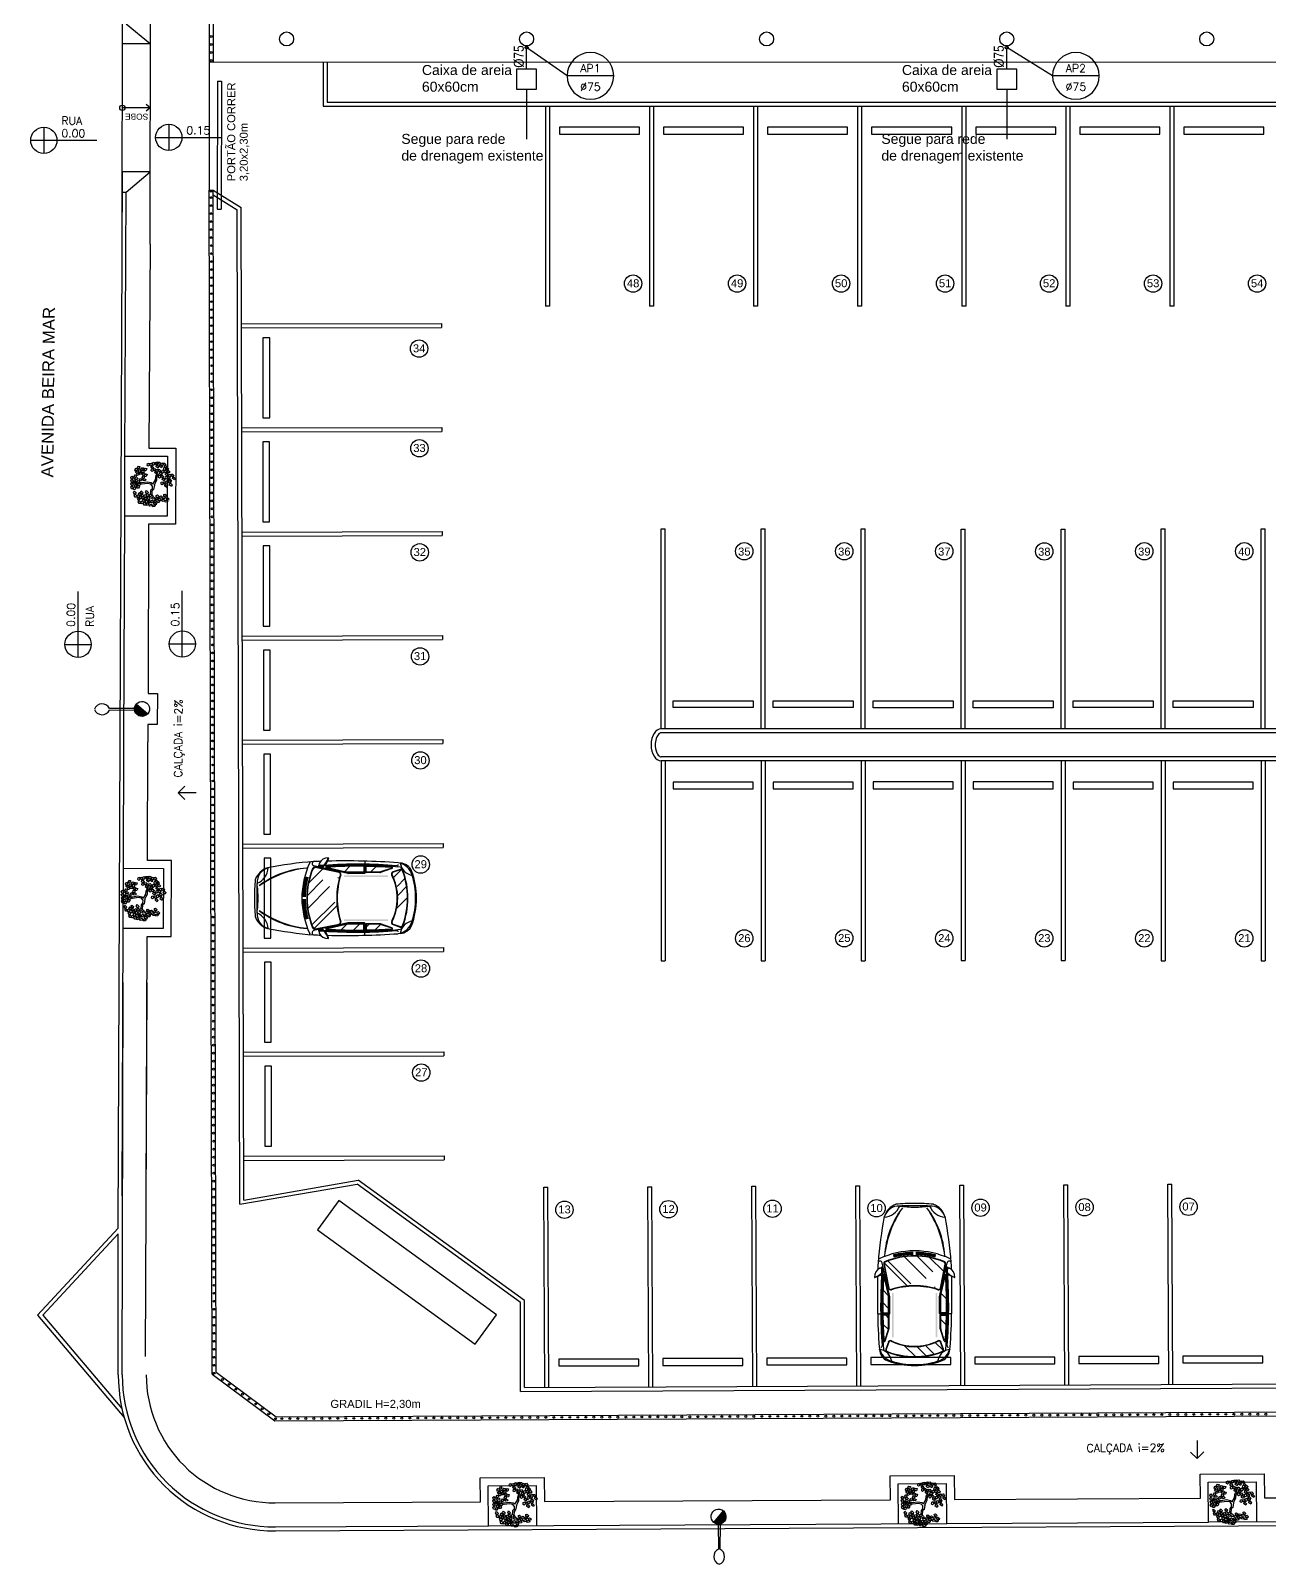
# Model space of a CAD drawing. Header units: millimetres. Extents: x -8 to 5830, y -596 to 3598.
# Drawn here: x 1520.88 to 1551.84, y 2337.78 to 2376.13 of the extents above; entities that cross this region are included whole.
import ezdxf
from ezdxf.enums import TextEntityAlignment as Align

# ---------------------------------------------------------------- set-up
doc = ezdxf.new("R2010")
doc.units = ezdxf.units.MM
doc.linetypes.add('CONTINU', pattern=[0])
doc.linetypes.add('HIDDEN', pattern=[9.525, 6.35, -3.175])
doc.layers.get('0').update_dxf_attribs({"color": 9})
doc.layers.add('INDICAÇÕES', color=8, linetype='Continuous')
doc.layers.add('INSTALAÇÕES', color=7, linetype='Continuous')
doc.styles.add('80X50', font='romans.shx')
doc.styles.add('ROBERTO', font='swissek.ttf')
doc.styles.add('ROMANS', font='romans')
doc.styles.get("Standard").update_dxf_attribs({"font": 'arial.ttf'})

# ---------------------------------------------------------------- blocks, each defined once
blk = doc.blocks.new('A$Cf2040840')
for p, q in [((0, 0), (0, 5)), ((0, 5), (0.1, 5)), ((0.1, 0), (0.1, 5))]:
    blk.add_line(p, q)
blk = doc.blocks.new('A$C9e256378')
for p, q in [((2.451, 3.458), (2.451, 3.181)), ((2.257, 3.317), (2.123, 3.05)), ((2.268, 3.312), (2.134, 3.045)), ((2.424, 3.443), (2.344, 3.274)), ((2.434, 3.438), (2.354, 3.269)), ((2.675, 3.366), (2.675, 3.086)), ((2.846, 3.254), (2.846, 2.936)), ((3.052, 3.077), (3.052, 2.697)), ((1.829, 2.752), (1.522, 2.445)), ((1.837, 2.744), (1.53, 2.437)), ((1.865, 2.74), (1.576, 2.45)), ((1.655, 2.967), (1.865, 2.756)), ((1.728, 2.853), (1.829, 2.752)), ((1.736, 2.861), (1.837, 2.76)), ((1.863, 2.786), (1.763, 2.886)), ((1.871, 2.794), (1.771, 2.894)), ((2.115, 3.038), (1.871, 2.794)), ((2.123, 3.03), (1.879, 2.786)), ((1.949, 3.06), (1.949, 2.872)), ((1.574, 2.449), (0.837, 1.982)), ((1.393, 2.32), (0.887, 1.981)), ((1.399, 2.311), (0.893, 1.972)), ((0.966, 2.369), (1.024, 2.214)), ((1.514, 2.439), (1.084, 2.173)), ((1.52, 2.429), (1.09, 2.164)), ((1.482, 2.609), (1.482, 2.419)), ((3.269, 2.354), (3.438, 2.434)), ((3.274, 2.344), (3.443, 2.424)), ((1.004, 2.148), (0.927, 2.073)), ((1.01, 2.138), (0.934, 2.065)), ((1.016, 2.129), (0.94, 2.058)), ((0.998, 2.159), (0.946, 2.108)), ((1.025, 2.202), (1.004, 2.165)), ((1.052, 2.078), (1.052, 1.582)), ((1.482, 2.211), (1.482, 2.189)), ((3.03, 2.123), (2.786, 1.879)), ((3.038, 2.115), (2.794, 1.871)), ((2.846, 1.923), (2.846, 1.823)), ((3.312, 2.268), (3.045, 2.134)), ((3.317, 2.257), (3.05, 2.123)), ((3.052, 2.125), (3.052, 1.941)), ((0.951, 1.673), (0.892, 1.632)), ((0.962, 1.653), (0.904, 1.612)), ((0.971, 1.639), (0.913, 1.596)), ((0.983, 1.62), (0.925, 1.577)), ((0.996, 1.6), (0.938, 1.557)), ((1.005, 1.586), (0.948, 1.542)), ((1.018, 1.567), (0.96, 1.523)), ((1.031, 1.548), (0.973, 1.504)), ((1.04, 1.535), (0.984, 1.489)), ((1.249, 1.893), (1.249, 1.334)), ((1.482, 1.893), (1.482, 1.123)), ((1.85, 1.713), (1.85, 0.903)), ((1.949, 1.69), (1.949, 0.875)), ((2.449, 1.574), (1.982, 0.837)), ((2.744, 1.837), (2.437, 1.53)), ((2.752, 1.829), (2.445, 1.522)), ((2.74, 1.865), (2.45, 1.576)), ((2.675, 1.752), (2.675, 1.548)), ((2.853, 1.728), (2.752, 1.829)), ((2.967, 1.655), (2.756, 1.865)), ((2.861, 1.736), (2.76, 1.837)), ((2.786, 1.863), (2.886, 1.763)), ((2.794, 1.871), (2.894, 1.771)), ((2.846, 1.735), (2.846, 1.721)), ((1.054, 1.516), (0.998, 1.471)), ((1.067, 1.497), (1.013, 1.453)), ((1.077, 1.484), (1.024, 1.438)), ((1.092, 1.466), (1.036, 1.418)), ((1.104, 1.449), (1.051, 1.398)), ((1.119, 1.431), (1.065, 1.38)), ((1.133, 1.413), (1.08, 1.362)), ((1.144, 1.4), (1.092, 1.348)), ((1.159, 1.383), (1.106, 1.33)), ((1.174, 1.365), (1.122, 1.313)), ((1.189, 1.348), (1.137, 1.295)), ((1.205, 1.331), (1.152, 1.278)), ((1.22, 1.314), (1.168, 1.261)), ((1.236, 1.297), (1.184, 1.245)), ((1.297, 1.236), (1.245, 1.184)), ((1.314, 1.22), (1.261, 1.168)), ((1.331, 1.205), (1.278, 1.152)), ((1.348, 1.189), (1.295, 1.137)), ((1.365, 1.174), (1.313, 1.122)), ((1.383, 1.159), (1.33, 1.106)), ((1.972, 0.893), (2.311, 1.399)), ((1.981, 0.887), (2.32, 1.393)), ((2.429, 1.52), (2.164, 1.09)), ((2.439, 1.514), (2.173, 1.084)), ((2.451, 1.528), (2.451, 1.333)), ((1.4, 1.144), (1.348, 1.092)), ((1.413, 1.133), (1.362, 1.08)), ((1.431, 1.119), (1.38, 1.065)), ((1.449, 1.104), (1.398, 1.051)), ((1.466, 1.092), (1.418, 1.036)), ((1.484, 1.077), (1.438, 1.024)), ((1.497, 1.067), (1.453, 1.013)), ((1.516, 1.054), (1.471, 0.998)), ((1.535, 1.04), (1.489, 0.984)), ((1.548, 1.031), (1.504, 0.973)), ((1.567, 1.018), (1.523, 0.96)), ((1.586, 1.005), (1.542, 0.948)), ((1.6, 0.996), (1.557, 0.938)), ((1.62, 0.983), (1.577, 0.925)), ((1.639, 0.971), (1.596, 0.913)), ((1.653, 0.962), (1.612, 0.904)), ((1.673, 0.951), (1.632, 0.892)), ((2.129, 1.016), (2.058, 0.94)), ((2.138, 1.01), (2.065, 0.934)), ((2.148, 1.004), (2.073, 0.927)), ((2.159, 0.998), (2.108, 0.946)), ((2.202, 1.025), (2.165, 1.004)), ((2.369, 0.966), (2.214, 1.024))]:
    blk.add_line(p, q)
for centre, radius, start, end in [((14.705, -10.758), 18.937, 131.0241, 136.3983), ((9.774, -5.454), 11.597, 129.5667, 139.0603), ((2.529, 3.164), 0.444, 61.3752, 124.8498), ((2.281, 3.473), 0.0345, 309.4181, 45), ((2.531, 3.828), 0.345, 230.2872, 309.7416), ((2.537, 3.298), 0.345, 70.559, 129.4181), ((2.424, 3.441), 0.0575, 67.2021, 129.5667), ((2.476, 3.419), 0.0575, 65.4941, 154.6538), ((2.476, 3.419), 0.046, 65.4941, 154.6538), ((1.685, 1.685), 1.951, 45, 65.4941), ((1.685, 1.685), 1.962, 45, 65.4941), ((1.838, 1.838), 1.962, 45, 65.4941), ((1.838, 1.838), 1.939, 45, 62.7609), ((9.833, -5.466), 11.669, 130.1849, 139.1615), ((73.189, -73.257), 104.413, 132.81136, 133.16299), ((73.189, -73.257), 104.401, 132.81142, 133.16291), ((2.247, 3.322), 0.023, 333.3475, 131.9262), ((2.247, 3.322), 0.0115, 333.3475, 131.5595), ((2.395, 3.25), 0.0575, 154.6538, 251.8643), ((2.395, 3.25), 0.046, 154.6538, 251.8643), ((1.979, 1.979), 1.279, 45, 71.8643), ((1.979, 1.979), 1.291, 45, 71.8643), ((1.685, 1.685), 1.962, 24.5059, 45), ((1.838, 1.838), 1.939, 27.2391, 45), ((1.838, 1.838), 1.962, 24.5059, 45), ((8.406, -4.123), 9.669, 133.7495, 139.3071), ((8.406, -4.123), 9.657, 133.7499, 139.3057), ((1.728, 2.853), 0.0115, 45, 133.4165), ((1.771, 2.894), 0.0115, 133.8934, 225), ((1.829, 2.752), 0.0115, 315, 45), ((1.871, 2.794), 0.0115, 225, 315), ((1.857, 2.748), 0.0115, 315, 45), ((2.082, 3.071), 0.046, 315, 333.3475), ((2.082, 3.071), 0.0575, 315, 333.3475), ((1.979, 1.979), 1.279, 18.1357, 45), ((1.979, 1.979), 1.291, 18.1357, 45), ((1.685, 1.685), 1.951, 24.5059, 45), ((3.828, 2.531), 0.345, 140.2584, 219.7128), ((3.164, 2.529), 0.444, 325.1502, 28.6248), ((1.111, 2.201), 0.235, 133.0651, 199.7968), ((0.956, 2.362), 0.0115, 32.7669, 121.1834), ((0.637, 2.18), 0.368, 357.6073, 31.5294), ((1.423, 2.271), 0.0575, 27.1816, 121.6983), ((1.423, 2.271), 0.046, 27.1816, 121.4457), ((1.489, 2.478), 0.046, 301.6983, 315), ((1.489, 2.478), 0.0575, 301.6983, 315), ((1.568, 2.459), 0.0115, 301.6983, 315), ((-5.454, 9.774), 11.597, 310.9397, 320.4333), ((-5.466, 9.833), 11.669, 310.8385, 319.8151), ((3.25, 2.395), 0.0575, 198.1357, 295.3462), ((3.25, 2.395), 0.046, 198.1357, 295.3462), ((3.419, 2.476), 0.046, 295.3462, 24.5059), ((3.419, 2.476), 0.0575, 295.3462, 24.5059), ((3.473, 2.281), 0.0345, 45, 140.5819), ((3.441, 2.424), 0.0575, 320.4333, 22.7979), ((3.298, 2.537), 0.345, 320.5819, 19.441), ((9.082, -5.015), 10.92, 139.6567, 145.7919), ((0.699, 1.963), 0.0115, 19.9219, 140.2273), ((2.695, 2.687), 2.112, 199.9219, 225), ((0.805, 2.025), 0.0535, 131.4815, 306.2509), ((14.705, -10.758), 18.937, 136.9028, 137.3795), ((0.917, 1.932), 0.0575, 121.6983, 203.0464), ((0.918, 1.932), 0.0461, 121.5287, 203.1294), ((0.922, 2.133), 0.0345, 199.7968, 314.111), ((0.911, 2.091), 0.0115, 216.9324, 314.111), ((0.919, 2.081), 0.0115, 219.7766, 314.111), ((0.926, 2.073), 0.0115, 222.6101, 314.111), ((0.932, 2.066), 0.0115, 224.8157, 312.9969), ((0.99, 2.167), 0.0115, 314.111, 27.0596), ((0.996, 2.157), 0.0115, 314.111, 29.735), ((1.002, 2.146), 0.0115, 314.111, 32.3788), ((1.008, 2.137), 0.0115, 312.9969, 34.8804), ((1.015, 2.208), 0.0115, 331.4299, 32.7669), ((1.084, 2.173), 0.0115, 140.4547, 301.6983), ((3.167, 3.167), 1.914, 207.1816, 225), ((3.167, 3.167), 1.903, 207.1816, 225), ((-10.758, 14.705), 18.937, 313.6017, 318.9759), ((-73.257, 73.189), 104.401, 316.83709, 317.18858), ((-73.257, 73.189), 104.413, 316.83701, 317.18864), ((3.071, 2.082), 0.0575, 116.6525, 135), ((3.071, 2.082), 0.046, 116.6525, 135), ((3.322, 2.247), 0.023, 318.0738, 116.6525), ((3.322, 2.247), 0.0115, 318.4405, 116.6525), ((2.74, 0.209), 2.556, 141.0395, 169.9071), ((2.372, 0.377), 2.167, 138.3763, 172.5703), ((0.761, 1.809), 0.0115, 24.4031, 142.2742), ((2.642, 2.642), 1.922, 202.3768, 224.9935), ((2.642, 2.642), 1.911, 202.3768, 224.9935), ((3.167, 3.167), 1.914, 225, 242.8184), ((3.167, 3.167), 1.903, 225, 242.8184), ((-4.123, 8.406), 9.657, 310.6943, 316.2501), ((-4.123, 8.406), 9.669, 310.6929, 316.2505), ((2.459, 1.568), 0.0115, 135, 148.3017), ((2.748, 1.857), 0.0115, 45, 135), ((2.752, 1.829), 0.0115, 45, 135), ((2.794, 1.871), 0.0115, 135, 225), ((2.853, 1.728), 0.0115, 316.5835, 45), ((2.894, 1.771), 0.0115, 225, 316.1066), ((2.687, 2.695), 2.112, 225, 250.0781), ((2.642, 2.642), 1.922, 225.0065, 247.6232), ((2.642, 2.642), 1.911, 225.0085, 247.6252), ((2.271, 1.423), 0.046, 328.5543, 62.8184), ((2.271, 1.423), 0.0575, 328.3017, 62.8184), ((2.478, 1.489), 0.0575, 135, 148.3017), ((2.478, 1.489), 0.046, 135, 148.3017), ((0.488, 0.905), 0.488, 153.3456, 203.221), ((0.395, 0.952), 0.379, 150.5042, 228.4375), ((-0.284, 0.839), 0.46, 338.281, 40.6607), ((1.809, 0.761), 0.0115, 307.7258, 65.5969), ((1.932, 0.917), 0.0575, 246.9536, 328.3017), ((1.932, 0.917), 0.046, 246.9536, 328.5543), ((2.025, 0.805), 0.0535, 143.7491, 318.5185), ((2.066, 0.932), 0.0115, 137.0031, 225.1843), ((2.073, 0.926), 0.0115, 135.889, 227.3899), ((-10.758, 14.705), 18.937, 312.6205, 313.0972), ((2.081, 0.919), 0.0115, 135.889, 230.2234), ((2.091, 0.911), 0.0115, 135.889, 233.0676), ((2.133, 0.922), 0.0345, 135.889, 250.2032), ((2.201, 1.111), 0.235, 250.2032, 316.9349), ((2.137, 1.008), 0.0115, 55.1196, 137.0031), ((2.146, 1.002), 0.0115, 57.6212, 135.889), ((2.157, 0.996), 0.0115, 60.265, 135.889), ((2.167, 0.99), 0.0115, 62.9404, 135.889), ((2.173, 1.084), 0.0115, 148.3017, 309.5453), ((2.18, 0.637), 0.368, 58.4706, 92.3927), ((2.362, 0.956), 0.0115, 328.8166, 57.2331), ((0.071, 0.726), 0.0345, 203.221, 217.326), ((2.955, 3.081), 3.758, 219.2274, 226.3649), ((-2.227, -2.391), 3.87, 46.7149, 52.2305), ((3.039, 3.202), 3.848, 221.1865, 226.718), ((3.202, 3.039), 3.848, 223.282, 228.8135), ((-2.391, -2.227), 3.87, 37.7695, 43.2851), ((0.377, 2.372), 2.167, 277.4297, 311.6237), ((0.209, 2.74), 2.556, 280.0929, 308.9605), ((-5.015, 9.082), 10.92, 304.2081, 310.3433), ((1.963, 0.699), 0.0115, 309.7727, 70.0781), ((3.081, 2.955), 3.758, 223.6351, 230.7726), ((0.839, -0.284), 0.46, 49.3393, 111.719), ((0.952, 0.395), 0.379, 221.5625, 299.4958), ((0.726, 0.071), 0.0345, 232.674, 246.779), ((0.905, 0.488), 0.488, 246.779, 296.6544)]:
    blk.add_arc(centre, radius, start, end)
for points in [[(2.32, 3.126), (2.35, 3.096), (1.536, 2.343), (1.567, 2.312)], [(3.126, 2.32), (3.096, 2.35), (2.343, 1.536), (2.312, 1.567)]]:
    blk.add_solid(points)
blk = doc.blocks.new('poste concreto')
h = blk.add_hatch(color=256)
h.dxf.hatch_style = 1
h.paths.add_polyline_path([(364866.842, 7758015.357), (364866.767, 7758015.418), (364866.676, 7758015.455), (364866.578, 7758015.47), (364866.48, 7758015.455), (364866.39, 7758015.418), (364866.314, 7758015.357), (364866.254, 7758015.282), (364866.216, 7758015.191), (364866.201, 7758015.093), (364866.956, 7758015.093), (364866.94, 7758015.191), (364866.903, 7758015.282)])
for p, q in [((364866.39, 7758015.418), (364866.48, 7758015.455)), ((364866.48, 7758015.455), (364866.578, 7758015.47)), ((364866.578, 7758015.47), (364866.676, 7758015.455)), ((364866.676, 7758015.455), (364866.767, 7758015.418)), ((364866.815, 7758015.406), (364867.773, 7758016.191)), ((364866.886, 7758015.322), (364867.818, 7758016.138)), ((364866.201, 7758015.093), (364866.216, 7758015.191)), ((364866.216, 7758014.995), (364866.201, 7758015.093)), ((364866.956, 7758015.093), (364866.201, 7758015.093)), ((364866.216, 7758015.191), (364866.254, 7758015.282)), ((364866.254, 7758014.904), (364866.216, 7758014.995)), ((364866.254, 7758015.282), (364866.314, 7758015.357)), ((364866.314, 7758014.829), (364866.254, 7758014.904)), ((364866.314, 7758015.357), (364866.39, 7758015.418)), ((364866.39, 7758014.768), (364866.314, 7758014.829)), ((364866.48, 7758014.731), (364866.39, 7758014.768)), ((364866.578, 7758014.716), (364866.48, 7758014.731)), ((364866.676, 7758014.731), (364866.578, 7758014.716)), ((364866.767, 7758014.768), (364866.676, 7758014.731)), ((364866.767, 7758015.418), (364866.842, 7758015.357)), ((364866.842, 7758014.829), (364866.767, 7758014.768)), ((364866.842, 7758015.357), (364866.903, 7758015.282)), ((364866.903, 7758014.904), (364866.842, 7758014.829)), ((364866.903, 7758015.282), (364866.94, 7758015.191)), ((364866.94, 7758014.995), (364866.903, 7758014.904)), ((364866.94, 7758015.191), (364866.956, 7758015.093)), ((364866.956, 7758015.093), (364866.94, 7758014.995))]:
    blk.add_line(p, q)
for centre, start, end in [((364868.17, 7758016.298), 60.73513, 195.09868), ((364867.989, 7758016.511), 245.39714, 19.76069)]:
    blk.add_arc(centre, 0.411, start, end)
blk = doc.blocks.new('L', base_point=(1.368, 0.591))
at = {"color": 8, "lineweight": -2}
for p, q in [((1.275, 0.567), (1.306, 0.592)), ((1.288, 0.517), (1.275, 0.567)), ((1.281, 0.65), (1.312, 0.675)), ((1.294, 0.6), (1.281, 0.65)), ((1.317, 0.508), (1.288, 0.517)), ((1.322, 0.591), (1.294, 0.6)), ((1.306, 0.592), (1.336, 0.538)), ((1.312, 0.675), (1.342, 0.621)), ((1.336, 0.538), (1.317, 0.508)), ((1.342, 0.621), (1.322, 0.591)), ((1.337, 0.489), (1.356, 0.548)), ((1.376, 0.484), (1.337, 0.489)), ((1.356, 0.548), (1.391, 0.554)), ((1.404, 0.527), (1.376, 0.484)), ((1.391, 0.554), (1.404, 0.527))]:
    blk.add_line(p, q, dxfattribs=at)
blk = doc.blocks.new('Árvore-13')
at = {"color": 8}
for p, q in [((-0.8, 0.3), (-0.96, 0.41)), ((-0.8, 0.41), (-0.95, 0.5)), ((-0.36, 0.35), (-0.8, 0.41)), ((-0.37, 0.23), (-0.8, 0.3)), ((-0.13, 0.11), (-0.37, 0.23)), ((-0.07, 0.19), (-0.36, 0.35)), ((-0.07, -0.04), (-0.13, 0.11)), ((0.03, 0.07), (-0.07, 0.19)), ((0.03, 0.07), (0.32, 0.33)), ((0.12, -0.05), (0.28, 0.13)), ((0.28, 0.13), (0.42, 0.28)), ((0.32, 0.33), (0.41, 0.54)), ((0.41, 0.54), (0.48, 0.66)), ((0.42, 0.28), (0.5, 0.51)), ((0.48, 0.66), (0.57, 0.72)), ((0.5, 0.51), (0.63, 0.67)), ((0.57, 0.72), (0.61, 0.82)), ((0.63, 0.67), (0.78, 0.72)), ((-0.3, -0.39), (-0.42, -0.69)), ((-0.2, -0.45), (-0.31, -0.74)), ((-0.31, -0.74), (-0.24, -0.89)), ((-0.15, -0.3), (-0.3, -0.39)), ((-0.05, -0.38), (-0.2, -0.45)), ((-0.07, -0.04), (-0.15, -0.3)), ((0.12, -0.05), (-0.05, -0.38))]:
    blk.add_line(p, q, dxfattribs=at)
at = {"color": 8, "xscale": 3.048, "yscale": 3.048, "zscale": 3.048}
for p, rotation in [((-0.93, 0.96), 295.0165150851705), ((-0.72, 1.45), 295.0165150851705), ((-0.49, 1.26), 295.0165150851705), ((-0.25, 1.14), 295.0165150851705), ((0.17, 1.45), 190.1248425347958), ((0.35, 0.95), 190.1248425347958), ((0.58, 1.4), 190.1248425347958), ((0.85, 1.34), 190.1248425347958), ((1.21, 1.15), 190.1248425347958), ((-1.44, 0.37), 347.8021081598379), ((-1.3, 0.88), 347.8021081598379), ((-1.13, 0.41), 347.8021081598379), ((-0.85, 0.46), 295.0165150851705), ((-0.35, 0.69), 295.0165150851705), ((0.68, 0.78), 190.1248425347958), ((0.76, 0.27), 190.1248425347958), ((0.8, -0.3), 190.1248425347958), ((1.12, 0.57), 190.1248425347958), ((1.2, -0.32), 190.1248425347958), ((1.25, 0.04), 190.1248425347958), ((1.32, 0.75), 190.1248425347958), ((1.58, 0.11), 190.1248425347958), ((-0.45, -1.4), 66.16076666471405), ((-0.1, -0.9), 66.16076666471405), ((-0.02, -1.19), 66.16076666471405), ((0.5, -1), 66.16076666471405), ((0.62, -1.32), 66.16076666471405)]:
    blk.add_blockref('L', p, dxfattribs=dict(at, rotation=rotation))
for p in [(-1.39, -0.31), (-1.23, -0.88), (-1.05, -0.53), (-0.87, -1.13), (-0.85, -0.45), (-0.67, -1.02), (-0.45, -1.04), (-0.44, -0.54)]:
    blk.add_blockref('L', p, dxfattribs=at)
blk = doc.blocks.new('PRUMADA1')
at = {"layer": 'INDICAÇÕES', "color": 8}
blk.add_line((-29.2, 0), (29.2, 0), dxfattribs=at)
blk.add_circle((0, 0), 29.2, dxfattribs=at)
at = {"layer": 'INDICAÇÕES', "color": 4}
for p in [(0, 4.6), (0, -18.5)]:
    blk.add_attdef('XXX', text='', height=10, dxfattribs=at).set_placement(p, align=Align.CENTER)

msp = doc.modelspace()

# ---------------------------------------------------------------- linework, layer by layer
for p, q in [((1525.339, 2378.31), (1525.338, 2375.348)), ((1525.439, 2378.31), (1525.438, 2375.347)), ((1525.338, 2375.348), (1525.438, 2375.347)), ((1525.438, 2375.347), (1580.7, 2375.348)), ((1528.189, 2375.347), (1528.189, 2374.247)), ((1528.289, 2375.347), (1528.289, 2374.347)), ((1525.543, 2374.871), (1525.542, 2371.671)), ((1525.543, 2374.871), (1525.643, 2374.871)), ((1525.643, 2374.871), (1525.642, 2371.671)), ((1528.189, 2374.247), (1575.6, 2374.247)), ((1528.289, 2374.347), (1575.5, 2374.347)), ((1525.337, 2372.148), (1525.437, 2372.148)), ((1525.415, 2342.556), (1525.338, 2372.148)), ((1525.514, 2342.608), (1525.437, 2372.148)), ((1525.437, 2372.148), (1526.141, 2371.708)), ((1525.438, 2372.029), (1526.039, 2371.654)), ((1526.201, 2346.908), (1526.138, 2371.708)), ((1525.542, 2371.671), (1525.642, 2371.671)), ((1526.102, 2346.808), (1526.039, 2371.654)), ((1569.237, 2358.685), (1536.636, 2358.685)), ((1569.229, 2358.585), (1536.629, 2358.585)), ((1569.237, 2357.985), (1536.636, 2357.985)), ((1569.237, 2357.885), (1536.636, 2357.885)), ((1526.101, 2346.808), (1529.035, 2347.308)), ((1526.201, 2346.908), (1529.067, 2347.408)), ((1533.119, 2344.347), (1529.035, 2347.308)), ((1533.219, 2344.398), (1529.067, 2347.408)), ((1533.119, 2342.126), (1533.119, 2344.347)), ((1533.219, 2342.226), (1533.219, 2344.398)), ((1525.415, 2342.556), (1526.979, 2341.397)), ((1525.514, 2342.608), (1527.012, 2341.497)), ((1533.119, 2342.126), (1568.073, 2342.288)), ((1533.219, 2342.226), (1568.032, 2342.387)), ((1526.979, 2341.397), (1568.388, 2341.589)), ((1527.012, 2341.497), (1568.319, 2341.689))]:
    msp.add_line(p, q)
at = {"color": 8, "linetype": 'CONTINU', "lineweight": -2}
for p, q in [((1523.859, 2370.794), (1523.876, 2378.003)), ((1523.159, 2370.798), (1523.174, 2377.607)), ((1523.265, 2376.297), (1523.869, 2375.799)), ((1523.871, 2375.799), (1523.17, 2375.802)), ((1523.867, 2374.202), (1523.167, 2374.202)), ((1523.867, 2374.202), (1523.767, 2374.286)), ((1523.867, 2374.202), (1523.767, 2374.118)), ((1521.205, 2373.718), (1521.205, 2373.061)), ((1524.329, 2373.791), (1524.329, 2373.134)), ((1520.876, 2373.39), (1522.53, 2373.39)), ((1524, 2373.463), (1525.654, 2373.463)), ((1523.062, 2346.212), (1523.168, 2372.602)), ((1523.168, 2372.602), (1523.163, 2372.602)), ((1523.268, 2372.602), (1523.168, 2372.602)), ((1523.265, 2372.096), (1523.863, 2372.599)), ((1523.863, 2372.599), (1523.268, 2372.602)), ((1523.268, 2372.602), (1523.268, 2372.602)), ((1523.162, 2372.096), (1523.265, 2372.096)), ((1523.231, 2365.5), (1523.265, 2372.096)), ((1523.207, 2358.362), (1523.226, 2364.001)), ((1522.06, 2360.466), (1522.06, 2362.12)), ((1524.667, 2360.476), (1524.667, 2362.13)), ((1521.731, 2360.795), (1522.388, 2360.795)), ((1524.338, 2360.805), (1524.996, 2360.805)), ((1523.195, 2355.2), (1523.207, 2358.362)), ((1523.165, 2347.012), (1523.19, 2353.698)), ((1523.79, 2353.695), (1523.79, 2353.696)), ((1523.165, 2342.545), (1523.185, 2352.346)), ((1523.75, 2342.998), (1523.785, 2352.344)), ((1523.062, 2346.212), (1521.047, 2344.037)), ((1523.062, 2346.065), (1521.18, 2344.034)), ((1523.065, 2342.545), (1523.062, 2346.065)), ((1521.047, 2344.037), (1523.214, 2341.477)), ((1521.18, 2344.034), (1523.158, 2341.698)), ((1551.717, 2339.468), (1558.117, 2339.5)), ((1526.989, 2339.346), (1532.118, 2339.372)), ((1532.318, 2339.373), (1532.318, 2339.373)), ((1533.718, 2339.38), (1542.367, 2339.422)), ((1542.567, 2339.423), (1542.567, 2339.423)), ((1543.967, 2339.43), (1550.117, 2339.461)), ((1550.317, 2339.462), (1550.317, 2339.462)), ((1526.992, 2338.746), (1532.321, 2338.773)), ((1526.993, 2338.646), (1567.137, 2338.852)), ((1532.321, 2338.773), (1550.32, 2338.862))]:
    msp.add_line(p, q, dxfattribs=at)
at = {"color": 4}
for p, q in [((1533.275, 2375.181), (1533.275, 2375.708)), ((1533.275, 2375.181), (1533.275, 2375.708)), ((1545.275, 2375.181), (1545.275, 2375.708)), ((1545.275, 2375.181), (1545.275, 2375.708))]:
    msp.add_line(p, q, dxfattribs=at)
at = {"linetype": 'CONTINU', "lineweight": -2}
msp.add_line((1525.338, 2375.348), (1525.337, 2372.148), dxfattribs=at)
at = {"color": 8}
for p, q in [((1524.563, 2357.085), (1524.729, 2357.252)), ((1525.014, 2357.083), (1524.563, 2357.085)), ((1524.563, 2357.085), (1524.728, 2356.916)), ((1550.037, 2340.901), (1550.04, 2340.45)), ((1550.04, 2340.45), (1550.207, 2340.616)), ((1550.04, 2340.45), (1549.871, 2340.614))]:
    msp.add_line(p, q, dxfattribs=at)
at = {"linetype": 'CONTINU'}
for points in [[(1534.1, 2373.717), (1534.1, 2373.547), (1536.1, 2373.547), (1536.1, 2373.717)], [(1536.7, 2373.717), (1536.7, 2373.547), (1538.7, 2373.547), (1538.7, 2373.717)], [(1539.3, 2373.717), (1539.3, 2373.547), (1541.3, 2373.547), (1541.3, 2373.717)], [(1541.9, 2373.717), (1541.9, 2373.547), (1543.9, 2373.547), (1543.9, 2373.717)], [(1544.5, 2373.717), (1544.5, 2373.547), (1546.5, 2373.547), (1546.5, 2373.717)], [(1547.1, 2373.717), (1547.1, 2373.547), (1549.1, 2373.547), (1549.1, 2373.717)], [(1549.7, 2373.717), (1549.7, 2373.547), (1551.7, 2373.547), (1551.7, 2373.717)], [(1526.853, 2368.454), (1526.683, 2368.454), (1526.683, 2366.454), (1526.853, 2366.454)], [(1526.85, 2365.854), (1526.68, 2365.854), (1526.68, 2363.854), (1526.85, 2363.854)], [(1526.858, 2363.254), (1526.688, 2363.254), (1526.688, 2361.254), (1526.858, 2361.254)], [(1526.866, 2360.654), (1526.696, 2360.654), (1526.696, 2358.654), (1526.866, 2358.654)], [(1536.936, 2359.215), (1536.936, 2359.385), (1538.936, 2359.385), (1538.936, 2359.215)], [(1539.436, 2359.215), (1539.436, 2359.385), (1541.436, 2359.385), (1541.436, 2359.215)], [(1541.936, 2359.211), (1541.936, 2359.381), (1543.936, 2359.381), (1543.936, 2359.211)], [(1544.437, 2359.211), (1544.437, 2359.381), (1546.437, 2359.381), (1546.437, 2359.211)], [(1546.937, 2359.215), (1546.937, 2359.385), (1548.937, 2359.385), (1548.937, 2359.215)], [(1549.437, 2359.215), (1549.437, 2359.385), (1551.437, 2359.385), (1551.437, 2359.215)], [(1526.874, 2358.054), (1526.704, 2358.054), (1526.704, 2356.054), (1526.874, 2356.054)], [(1536.936, 2357.355), (1536.936, 2357.185), (1538.936, 2357.185), (1538.936, 2357.355)], [(1539.436, 2357.355), (1539.436, 2357.185), (1541.436, 2357.185), (1541.436, 2357.355)], [(1541.936, 2357.359), (1541.936, 2357.189), (1543.936, 2357.189), (1543.936, 2357.359)], [(1544.437, 2357.359), (1544.437, 2357.189), (1546.437, 2357.189), (1546.437, 2357.359)], [(1546.937, 2357.355), (1546.937, 2357.185), (1548.937, 2357.185), (1548.937, 2357.355)], [(1549.437, 2357.355), (1549.437, 2357.185), (1551.437, 2357.185), (1551.437, 2357.355)], [(1526.881, 2355.454), (1526.711, 2355.454), (1526.711, 2353.454), (1526.881, 2353.454)], [(1526.889, 2352.854), (1526.719, 2352.854), (1526.719, 2350.854), (1526.889, 2350.854)], [(1526.897, 2350.254), (1526.727, 2350.254), (1526.727, 2348.254), (1526.897, 2348.254)], [(1534.078, 2342.938), (1534.078, 2342.768), (1536.078, 2342.768), (1536.078, 2342.938)], [(1536.678, 2342.95), (1536.678, 2342.78), (1538.678, 2342.78), (1538.678, 2342.95)], [(1539.278, 2342.962), (1539.278, 2342.792), (1541.278, 2342.792), (1541.278, 2342.962)], [(1541.878, 2342.974), (1541.878, 2342.804), (1543.878, 2342.804), (1543.878, 2342.974)], [(1544.478, 2342.986), (1544.478, 2342.816), (1546.478, 2342.816), (1546.478, 2342.986)], [(1547.078, 2342.998), (1547.078, 2342.828), (1549.078, 2342.828), (1549.078, 2342.998)], [(1549.678, 2343.01), (1549.678, 2342.84), (1551.678, 2342.84), (1551.678, 2343.01)]]:
    msp.add_lwpolyline(points, close=True, dxfattribs=at)
at = {"color": 8, "linetype": 'CONTINU', "lineweight": -2}
for points in [[(1523.859, 2370.794), (1523.832, 2365.699), (1524.501, 2365.698), (1524.495, 2363.799), (1523.825, 2363.8), (1523.811, 2359.568), (1524.045, 2359.567), (1524.042, 2358.796), (1523.808, 2358.797), (1523.807, 2358.36)], [(1524.297, 2365.498), (1524.292, 2363.999), (1523.226, 2364.001), (1523.231, 2365.5), (1524.297, 2365.498)], [(1523.765, 2347.009), (1523.789, 2353.496), (1524.389, 2353.494), (1524.396, 2355.395), (1523.796, 2355.397), (1523.807, 2358.36)], [(1524.195, 2355.195), (1524.19, 2353.693), (1523.19, 2353.698), (1523.195, 2355.2), (1524.195, 2355.195)], [(1532.118, 2339.372), (1532.115, 2339.972), (1533.715, 2339.98), (1533.718, 2339.38)], [(1542.367, 2339.422), (1542.364, 2340.022), (1543.964, 2340.03), (1543.967, 2339.43)], [(1550.117, 2339.461), (1550.114, 2340.061), (1551.714, 2340.069), (1551.717, 2339.468)], [(1550.32, 2338.862), (1550.315, 2339.862), (1551.515, 2339.868), (1551.52, 2338.867)], [(1558.32, 2338.901), (1558.315, 2339.901), (1559.515, 2339.907), (1559.52, 2338.907), (1550.32, 2338.862)], [(1532.321, 2338.773), (1532.316, 2339.773), (1533.516, 2339.779), (1533.521, 2338.779)], [(1542.57, 2338.823), (1542.565, 2339.823), (1543.765, 2339.829), (1543.77, 2338.829)]]:
    msp.add_lwpolyline(points, dxfattribs=at)
msp.add_lwpolyline([(1531.991, 2343.312), (1532.519, 2344.041), (1528.578, 2346.898), (1528.05, 2346.169)], close=True)
for centre, radius in [((1525.388, 2375.984), 0.0225), ((1527.275, 2375.923), 0.175), ((1533.275, 2375.923), 0.175), ((1539.275, 2375.923), 0.175), ((1545.275, 2375.923), 0.175), ((1550.275, 2375.923), 0.175), ((1525.388, 2375.784), 0.0225), ((1525.388, 2375.584), 0.0225), ((1525.388, 2375.384), 0.0225), ((1525.387, 2372.118), 0.0225), ((1525.389, 2371.959), 0.0225), ((1525.389, 2371.759), 0.0225), ((1525.39, 2371.559), 0.0225), ((1525.39, 2371.359), 0.0225), ((1525.391, 2371.159), 0.0225), ((1525.391, 2370.959), 0.0225), ((1525.392, 2370.759), 0.0225), ((1525.392, 2370.559), 0.0225), ((1525.393, 2370.359), 0.0225), ((1525.393, 2370.159), 0.0225), ((1525.394, 2369.959), 0.0225), ((1525.394, 2369.759), 0.0225), ((1535.936, 2369.811), 0.217), ((1538.536, 2369.811), 0.217), ((1541.136, 2369.811), 0.217), ((1543.736, 2369.811), 0.217), ((1546.336, 2369.811), 0.217), ((1548.936, 2369.811), 0.217), ((1551.536, 2369.811), 0.217), ((1525.395, 2369.559), 0.0225), ((1525.395, 2369.359), 0.0225), ((1525.396, 2369.159), 0.0225), ((1525.396, 2368.959), 0.0225), ((1525.397, 2368.759), 0.0225), ((1525.398, 2368.559), 0.0225), ((1525.398, 2368.359), 0.0225), ((1530.587, 2368.185), 0.217), ((1525.399, 2368.159), 0.0225), ((1525.399, 2367.959), 0.0225), ((1525.4, 2367.759), 0.0225), ((1525.4, 2367.559), 0.0225), ((1525.401, 2367.359), 0.0225), ((1525.401, 2367.159), 0.0225), ((1525.402, 2366.959), 0.0225), ((1525.402, 2366.759), 0.0225), ((1525.403, 2366.559), 0.0225), ((1525.403, 2366.359), 0.0225), ((1525.404, 2366.159), 0.0225), ((1525.404, 2365.959), 0.0225), ((1525.405, 2365.759), 0.0225), ((1525.405, 2365.559), 0.0225), ((1530.594, 2365.695), 0.217), ((1525.406, 2365.359), 0.0225), ((1525.406, 2365.159), 0.0225), ((1525.407, 2364.959), 0.0225), ((1525.407, 2364.782), 0.0225), ((1525.408, 2364.582), 0.0225), ((1525.408, 2364.382), 0.0225), ((1525.409, 2364.182), 0.0225), ((1525.409, 2363.982), 0.0225), ((1525.41, 2363.782), 0.0225), ((1525.41, 2363.582), 0.0225), ((1525.411, 2363.382), 0.0225), ((1530.602, 2363.095), 0.217), ((1538.715, 2363.121), 0.217), ((1541.215, 2363.121), 0.217), ((1543.715, 2363.121), 0.217), ((1546.216, 2363.117), 0.217), ((1548.716, 2363.121), 0.217), ((1551.216, 2363.121), 0.217), ((1525.411, 2363.182), 0.0225), ((1525.412, 2362.982), 0.0225), ((1525.413, 2362.782), 0.0225), ((1525.413, 2362.582), 0.0225), ((1525.414, 2362.382), 0.0225), ((1525.414, 2362.182), 0.0225), ((1525.415, 2361.982), 0.0225), ((1525.415, 2361.782), 0.0225), ((1525.416, 2361.582), 0.0225), ((1525.416, 2361.382), 0.0225), ((1525.417, 2361.182), 0.0225), ((1525.417, 2360.982), 0.0225), ((1525.418, 2360.782), 0.0225), ((1525.418, 2360.582), 0.0225), ((1530.61, 2360.495), 0.217), ((1525.419, 2360.382), 0.0225), ((1525.419, 2360.182), 0.0225), ((1525.42, 2359.982), 0.0225), ((1525.42, 2359.782), 0.0225), ((1525.421, 2359.582), 0.0225), ((1525.421, 2359.382), 0.0225), ((1525.422, 2359.182), 0.0225), ((1525.422, 2358.982), 0.0225), ((1525.423, 2358.782), 0.0225), ((1525.423, 2358.582), 0.0225), ((1525.424, 2358.382), 0.0225), ((1525.424, 2358.182), 0.0225), ((1525.425, 2357.982), 0.0225), ((1530.618, 2357.895), 0.217), ((1525.425, 2357.782), 0.0225), ((1525.426, 2357.582), 0.0225), ((1525.427, 2357.382), 0.0225), ((1525.427, 2357.182), 0.0225), ((1525.428, 2356.982), 0.0225), ((1525.428, 2356.782), 0.0225), ((1525.429, 2356.582), 0.0225), ((1525.429, 2356.382), 0.0225), ((1525.43, 2356.182), 0.0225), ((1525.43, 2355.982), 0.0225), ((1525.431, 2355.782), 0.0225), ((1525.431, 2355.582), 0.0225), ((1525.432, 2355.382), 0.0225), ((1525.432, 2355.182), 0.0225), ((1530.626, 2355.295), 0.217), ((1525.433, 2354.982), 0.0225), ((1525.433, 2354.782), 0.0225), ((1525.434, 2354.582), 0.0225), ((1525.434, 2354.382), 0.0225), ((1525.435, 2354.182), 0.0225), ((1525.435, 2353.982), 0.0225), ((1525.436, 2353.782), 0.0225), ((1538.715, 2353.449), 0.217), ((1541.215, 2353.453), 0.217), ((1543.715, 2353.449), 0.217), ((1546.216, 2353.449), 0.217), ((1548.716, 2353.449), 0.217), ((1551.216, 2353.449), 0.217), ((1525.436, 2353.582), 0.0225), ((1525.437, 2353.382), 0.0225), ((1525.437, 2353.182), 0.0225), ((1525.438, 2352.982), 0.0225), ((1530.633, 2352.695), 0.217), ((1525.438, 2352.782), 0.0225), ((1525.439, 2352.582), 0.0225), ((1525.44, 2352.382), 0.0225), ((1525.44, 2352.182), 0.0225), ((1525.441, 2351.982), 0.0225), ((1525.441, 2351.782), 0.0225), ((1525.442, 2351.582), 0.0225), ((1525.442, 2351.382), 0.0225), ((1525.443, 2351.182), 0.0225), ((1525.443, 2350.982), 0.0225), ((1525.444, 2350.782), 0.0225), ((1525.444, 2350.582), 0.0225), ((1525.445, 2350.382), 0.0225), ((1525.445, 2350.182), 0.0225), ((1530.641, 2350.095), 0.217), ((1525.446, 2349.982), 0.0225), ((1525.446, 2349.782), 0.0225), ((1525.447, 2349.582), 0.0225), ((1525.447, 2349.382), 0.0225), ((1525.448, 2349.182), 0.0225), ((1525.448, 2348.982), 0.0225), ((1525.449, 2348.782), 0.0225), ((1525.449, 2348.582), 0.0225), ((1525.45, 2348.382), 0.0225), ((1525.45, 2348.182), 0.0225), ((1525.451, 2347.982), 0.0225), ((1525.451, 2347.782), 0.0225), ((1525.452, 2347.582), 0.0225), ((1525.453, 2347.382), 0.0225), ((1525.453, 2347.182), 0.0225), ((1525.454, 2346.982), 0.0225), ((1525.454, 2346.782), 0.0225), ((1534.221, 2346.669), 0.217), ((1536.821, 2346.682), 0.217), ((1539.421, 2346.694), 0.217), ((1542.021, 2346.706), 0.217), ((1544.621, 2346.718), 0.217), ((1547.221, 2346.73), 0.217), ((1549.821, 2346.742), 0.217), ((1525.455, 2346.582), 0.0225), ((1525.455, 2346.382), 0.0225), ((1525.456, 2346.182), 0.0225), ((1525.456, 2345.982), 0.0225), ((1525.457, 2345.782), 0.0225), ((1525.457, 2345.582), 0.0225), ((1525.458, 2345.382), 0.0225), ((1525.458, 2345.182), 0.0225), ((1525.459, 2344.982), 0.0225), ((1525.459, 2344.782), 0.0225), ((1525.46, 2344.582), 0.0225), ((1525.46, 2344.382), 0.0225), ((1525.461, 2344.182), 0.0225), ((1525.461, 2343.982), 0.0225), ((1525.462, 2343.782), 0.0225), ((1525.462, 2343.582), 0.0225), ((1525.463, 2343.382), 0.0225), ((1525.463, 2343.182), 0.0225), ((1525.464, 2342.982), 0.0225), ((1525.464, 2342.782), 0.0225), ((1525.465, 2342.582), 0.0225), ((1525.673, 2342.428), 0.0225), ((1525.838, 2342.305), 0.0225), ((1526.003, 2342.183), 0.0225), ((1526.169, 2342.06), 0.0225), ((1526.334, 2341.938), 0.0225), ((1526.5, 2341.815), 0.0225), ((1526.665, 2341.693), 0.0225), ((1526.83, 2341.57), 0.0225), ((1526.996, 2341.447), 0.0225), ((1527.154, 2341.448), 0.0225), ((1527.354, 2341.449), 0.0225), ((1527.554, 2341.45), 0.0225), ((1527.754, 2341.451), 0.0225), ((1527.954, 2341.452), 0.0225), ((1528.154, 2341.453), 0.0225), ((1528.354, 2341.454), 0.0225), ((1528.554, 2341.455), 0.0225), ((1528.754, 2341.456), 0.0225), ((1528.954, 2341.456), 0.0225), ((1529.154, 2341.457), 0.0225), ((1529.354, 2341.458), 0.0225), ((1529.554, 2341.459), 0.0225), ((1529.754, 2341.46), 0.0225), ((1529.954, 2341.461), 0.0225), ((1530.154, 2341.462), 0.0225), ((1530.354, 2341.463), 0.0225), ((1530.554, 2341.464), 0.0225), ((1530.754, 2341.465), 0.0225), ((1530.954, 2341.466), 0.0225), ((1531.154, 2341.467), 0.0225), ((1531.354, 2341.468), 0.0225), ((1531.554, 2341.469), 0.0225), ((1531.754, 2341.469), 0.0225), ((1531.954, 2341.47), 0.0225), ((1532.154, 2341.471), 0.0225), ((1532.354, 2341.472), 0.0225), ((1532.554, 2341.473), 0.0225), ((1532.754, 2341.474), 0.0225), ((1532.954, 2341.475), 0.0225), ((1533.154, 2341.476), 0.0225), ((1533.354, 2341.477), 0.0225), ((1533.554, 2341.478), 0.0225), ((1533.754, 2341.479), 0.0225), ((1533.954, 2341.48), 0.0225), ((1534.154, 2341.481), 0.0225), ((1534.354, 2341.481), 0.0225), ((1534.554, 2341.482), 0.0225), ((1534.754, 2341.483), 0.0225), ((1534.954, 2341.484), 0.0225), ((1535.154, 2341.485), 0.0225), ((1535.354, 2341.486), 0.0225), ((1535.554, 2341.487), 0.0225), ((1535.754, 2341.488), 0.0225), ((1535.954, 2341.489), 0.0225), ((1536.154, 2341.49), 0.0225), ((1536.354, 2341.491), 0.0225), ((1536.554, 2341.492), 0.0225), ((1536.754, 2341.493), 0.0225), ((1536.954, 2341.494), 0.0225), ((1537.154, 2341.494), 0.0225), ((1537.354, 2341.495), 0.0225), ((1537.554, 2341.496), 0.0225), ((1537.754, 2341.497), 0.0225), ((1537.954, 2341.498), 0.0225), ((1538.154, 2341.499), 0.0225), ((1538.354, 2341.5), 0.0225), ((1538.554, 2341.501), 0.0225), ((1538.754, 2341.502), 0.0225), ((1538.954, 2341.503), 0.0225), ((1539.154, 2341.504), 0.0225), ((1539.354, 2341.505), 0.0225), ((1539.554, 2341.506), 0.0225), ((1539.754, 2341.507), 0.0225), ((1539.954, 2341.507), 0.0225), ((1540.154, 2341.508), 0.0225), ((1540.354, 2341.509), 0.0225), ((1540.554, 2341.51), 0.0225), ((1540.754, 2341.511), 0.0225), ((1540.954, 2341.512), 0.0225), ((1541.154, 2341.513), 0.0225), ((1541.354, 2341.514), 0.0225), ((1541.554, 2341.515), 0.0225), ((1541.754, 2341.516), 0.0225), ((1541.954, 2341.517), 0.0225), ((1542.154, 2341.518), 0.0225), ((1542.354, 2341.519), 0.0225), ((1542.554, 2341.519), 0.0225), ((1542.754, 2341.52), 0.0225), ((1542.954, 2341.521), 0.0225), ((1543.154, 2341.522), 0.0225), ((1543.354, 2341.523), 0.0225), ((1543.554, 2341.524), 0.0225), ((1543.754, 2341.525), 0.0225), ((1543.954, 2341.526), 0.0225), ((1544.154, 2341.527), 0.0225), ((1544.354, 2341.528), 0.0225), ((1544.554, 2341.529), 0.0225), ((1544.754, 2341.53), 0.0225), ((1544.954, 2341.531), 0.0225), ((1545.154, 2341.532), 0.0225), ((1545.354, 2341.532), 0.0225), ((1545.554, 2341.533), 0.0225), ((1545.754, 2341.534), 0.0225), ((1545.954, 2341.535), 0.0225), ((1546.154, 2341.536), 0.0225), ((1546.354, 2341.537), 0.0225), ((1546.554, 2341.538), 0.0225), ((1546.754, 2341.539), 0.0225), ((1546.954, 2341.54), 0.0225), ((1547.154, 2341.541), 0.0225), ((1547.354, 2341.542), 0.0225), ((1547.554, 2341.543), 0.0225), ((1547.754, 2341.544), 0.0225), ((1547.954, 2341.544), 0.0225), ((1548.154, 2341.545), 0.0225), ((1548.354, 2341.546), 0.0225), ((1548.554, 2341.547), 0.0225), ((1548.754, 2341.548), 0.0225), ((1548.954, 2341.549), 0.0225), ((1549.154, 2341.55), 0.0225), ((1549.354, 2341.551), 0.0225), ((1549.554, 2341.552), 0.0225), ((1549.754, 2341.553), 0.0225), ((1549.954, 2341.554), 0.0225), ((1550.154, 2341.555), 0.0225), ((1550.354, 2341.556), 0.0225), ((1550.554, 2341.557), 0.0225), ((1550.754, 2341.557), 0.0225), ((1550.954, 2341.558), 0.0225), ((1551.154, 2341.559), 0.0225), ((1551.354, 2341.56), 0.0225), ((1551.554, 2341.561), 0.0225), ((1551.754, 2341.562), 0.0225)]:
    msp.add_circle(centre, radius)
at = {"color": 4}
for centre in [(1533.275, 2375.708), (1545.275, 2375.708)]:
    msp.add_circle(centre, 0.0375, dxfattribs=at)
at = {"color": 8, "linetype": 'CONTINU', "lineweight": -2}
for centre, radius in [((1523.167, 2374.202), 0.0658), ((1521.205, 2373.39), 0.329), ((1524.329, 2373.463), 0.329), ((1522.06, 2360.795), 0.329), ((1524.667, 2360.805), 0.329)]:
    msp.add_circle(centre, radius, dxfattribs=at)
for radius, start, end in [(3.897, 179.9785, 270.4576), (3.797, 179.9555, 270.4557), (3.197, 179.945, 270.4557)]:
    msp.add_arc((1526.962, 2342.543), radius, start, end, dxfattribs=at)
msp.add_ellipse((1536.636, 2358.285), major_axis=(0, -0.4), ratio=0.623703, start_param=3.141593, end_param=6.283185)
msp.add_open_spline([(1536.629, 2358.585), (1536.619, 2358.584), (1536.609, 2358.58), (1536.574, 2358.557), (1536.547, 2358.526), (1536.506, 2358.436), (1536.492, 2358.378), (1536.483, 2358.234), (1536.499, 2358.147), (1536.551, 2358.037), (1536.581, 2358.007), (1536.616, 2357.987), (1536.626, 2357.985), (1536.636, 2357.985)], degree=3, knots=[3.218205, 3.218205, 3.218205, 3.218205, 3.535275, 3.535275, 4.074868, 4.074868, 4.61446, 4.61446, 5.364031, 5.364031, 5.951119, 5.951119, 6.283185, 6.283185, 6.283185, 6.283185])
at = {"layer": 'INSTALAÇÕES', "color": 8}
for p, q in [((1534.284, 2375), (1533.275, 2375.708)), ((1546.42, 2375), (1545.275, 2375.708))]:
    msp.add_line(p, q, dxfattribs=at)
at = {"layer": 'INSTALAÇÕES', "color": 4}
for p, q in [((1533.275, 2374.67), (1533.275, 2373.417)), ((1545.275, 2374.67), (1545.275, 2373.417))]:
    msp.add_line(p, q, dxfattribs=at)
for points in [[(1533.025, 2374.67), (1533.525, 2374.67), (1533.525, 2375.17), (1533.025, 2375.17)], [(1545.025, 2374.67), (1545.525, 2374.67), (1545.525, 2375.17), (1545.025, 2375.17)]]:
    msp.add_lwpolyline(points, close=True, dxfattribs=at)

# ---------------------------------------------------------------- block references
at = {"linetype": 'CONTINU'}
for name, p, rotation in [('A$Cf2040840', (1533.85, 2374.247), 180.0000151401943), ('A$Cf2040840', (1536.45, 2374.247), 180.0000151401943), ('A$Cf2040840', (1539.05, 2374.247), 180.0000151401943), ('A$Cf2040840', (1541.65, 2374.247), 180.0000151401943), ('A$Cf2040840', (1544.25, 2374.247), 180.0000151401943), ('A$Cf2040840', (1546.85, 2374.247), 180.0000151401943), ('A$Cf2040840', (1549.45, 2374.247), 180.0000151401943), ('A$Cf2040840', (1526.15, 2368.802), 270.1714406204997), ('A$Cf2040840', (1526.158, 2366.202), 270.1714406204997), ('A$Cf2040840', (1526.165, 2363.602), 270.1714406204997), ('A$Cf2040840', (1526.173, 2361.002), 270.1714406204997), ('A$Cf2040840', (1526.181, 2358.402), 270.1714406204997), ('A$C9e256378', (1525.962, 2354.453), 314.9999999999998), ('A$Cf2040840', (1526.189, 2355.803), 270.1714406204997), ('A$Cf2040840', (1526.197, 2353.203), 270.1714406204997), ('A$Cf2040840', (1526.204, 2350.603), 270.1714406204997), ('A$Cf2040840', (1526.212, 2348.003), 270.1714406204997), ('A$Cf2040840', (1533.729, 2342.232), 0.2653420026614918), ('A$Cf2040840', (1536.329, 2342.244), 0.2653420026614918), ('A$Cf2040840', (1538.929, 2342.256), 0.2653420026614918), ('A$C9e256378', (1542.975, 2347.335), 224.9999999999999), ('A$Cf2040840', (1541.529, 2342.268), 0.2653420026614918), ('A$Cf2040840', (1544.129, 2342.28), 0.2653420026614918), ('A$Cf2040840', (1546.729, 2342.292), 0.2653420026614918), ('A$Cf2040840', (1549.329, 2342.304), 0.2653420026614918)]:
    msp.add_blockref(name, p, dxfattribs=dict(at, rotation=rotation))
at = {"color": 8, "linetype": 'HIDDEN', "xscale": 0.3107660917594163, "yscale": 0.3107660917594163, "zscale": 0.3107660917594163}
for p, rotation in [((1523.928, 2364.779), 16.63621055087309), ((1523.693, 2354.431), 16.63621055087309), ((1532.979, 2339.284), 16.91872904479604), ((1543.19, 2339.294), 16.91872904479604), ((1550.908, 2339.347), 16.91872904479604)]:
    msp.add_blockref('Árvore-13', p, dxfattribs=dict(at, rotation=rotation))
at = {"linetype": 'CONTINU'}
for p in [(1536.636, 2358.685), (1539.136, 2358.681), (1541.636, 2358.681), (1544.137, 2358.677), (1546.637, 2358.677), (1549.137, 2358.681), (1551.637, 2358.681)]:
    msp.add_blockref('A$Cf2040840', p, dxfattribs=at)
at = {"color": 8, "xscale": 0.4999999999999998, "yscale": 0.4999999999999998, "zscale": 0.4999999999999998}
for p, rotation in [((2661775.035, 2831324.376), 139.453149216927), ((-2840510.051, 2648608.812), 229.73566771085)]:
    msp.add_blockref('poste concreto', p, dxfattribs=dict(at, rotation=rotation))
at = {"linetype": 'CONTINU', "xscale": -1, "rotation": 180}
for p in [(1536.636, 2357.885), (1539.136, 2357.889), (1541.636, 2357.889), (1544.137, 2357.893), (1546.637, 2357.893), (1549.137, 2357.889), (1551.637, 2357.889)]:
    msp.add_blockref('A$Cf2040840', p, dxfattribs=at)
at = {"layer": 'INSTALAÇÕES', "color": 7}
ref = msp.add_blockref('PRUMADA1', (1534.869, 2375), dxfattribs=dict(at, xscale=-0.02, yscale=0.02, zscale=0.02))
ref.add_attrib('XXX', 'AP1', dxfattribs={"layer": 'INDICAÇÕES', "color": 4, "height": 0.2, "style": 'ROMANS'}).set_placement((1534.869, 2375.091), align=Align.CENTER)
ref.add_attrib('XXX', 'Ø75', dxfattribs={"layer": 'INDICAÇÕES', "color": 4, "height": 0.2, "style": 'ROMANS'}).set_placement((1534.869, 2374.63), align=Align.CENTER)
ref = msp.add_blockref('PRUMADA1', (1547.005, 2375), dxfattribs=dict(at, xscale=-0.02, yscale=0.02, zscale=0.02))
ref.add_attrib('XXX', 'AP2', dxfattribs={"layer": 'INDICAÇÕES', "color": 4, "height": 0.2, "style": 'ROMANS'}).set_placement((1547.005, 2375.091), align=Align.CENTER)
ref.add_attrib('XXX', 'Ø75', dxfattribs={"layer": 'INDICAÇÕES', "color": 4, "height": 0.2, "style": 'ROMANS'}).set_placement((1547.005, 2374.629), align=Align.CENTER)

# ---------------------------------------------------------------- texts
for s, rotation, p in [('PORTÃO CORRER', 90, (1525.99, 2372.367)), ('3,20x2,30m', 90, (1526.302, 2372.367)), ('34', 0.0226, (1530.432, 2368.093)), ('33', 0.0226, (1530.44, 2365.603)), ('32', 0.0226, (1530.448, 2363.003)), ('31', 0.0226, (1530.456, 2360.403)), ('30', 0.0226, (1530.464, 2357.803)), ('29', 0.0226, (1530.471, 2355.203)), ('28', 0.0226, (1530.479, 2352.603)), ('27', 0.0226, (1530.487, 2350.003)), ('13', 360, (1534.067, 2346.577)), ('12', 360, (1536.667, 2346.589)), ('11', 360, (1539.267, 2346.601)), ('10', 360, (1541.867, 2346.613)), ('09', 360, (1544.467, 2346.625)), ('08', 360, (1547.067, 2346.637)), ('07', 360, (1549.667, 2346.649))]:
    msp.add_text(s, height=0.2, rotation=rotation).set_placement(p)
at = {"color": 8}
for s, height, rotation, style, p in [('RUA', 0.2, 359.7175, '80X50', (1521.642, 2373.782)), ('0.00', 0.2, 359.7175, '80X50', (1521.642, 2373.467)), ('0.15', 0.2, 359.7175, '80X50', (1524.766, 2373.54)), ('AVENIDA BEIRA MAR', 0.3, 89.4423, 'ROBERTO', (1521.44, 2364.965)), ('0.00', 0.2, 89.7175, '80X50', (1521.982, 2361.232)), ('RUA', 0.2, 89.7175, '80X50', (1522.454, 2361.232)), ('0.15', 0.2, 89.7175, '80X50', (1524.589, 2361.242)), ('CALÇADA i=2%%%', 0.2, 89.7067, '80X50', (1524.659, 2357.465)), ('CALÇADA i=2%%%', 0.2, 0.2825, '80X50', (1547.272, 2340.614))]:
    msp.add_text(s, height=height, rotation=rotation, dxfattribs=dict(at, style=style)).set_placement(p)
at = {"color": 8, "linetype": 'CONTINU', "lineweight": -2}
msp.add_text('SOBE', height=0.15, rotation=179.7175, dxfattribs=at).set_placement((1523.816, 2374.054))
for s, p in [('48', (1535.782, 2369.719)), ('49', (1538.382, 2369.719)), ('50', (1540.982, 2369.719)), ('51', (1543.582, 2369.719)), ('52', (1546.182, 2369.719)), ('53', (1548.782, 2369.719)), ('54', (1551.382, 2369.719)), ('35', (1538.561, 2363.014)), ('36', (1541.061, 2363.014)), ('37', (1543.561, 2363.014)), ('38', (1546.061, 2363.01)), ('39', (1548.561, 2363.014)), ('40', (1551.062, 2363.014)), ('26', (1538.561, 2353.356)), ('25', (1541.061, 2353.36)), ('24', (1543.561, 2353.356)), ('23', (1546.061, 2353.356)), ('22', (1548.561, 2353.356)), ('21', (1551.062, 2353.356)), ('GRADIL H=2,30m', (1528.369, 2341.717))]:
    msp.add_text(s, height=0.2).set_placement(p)
at = {"layer": 'INSTALAÇÕES', "color": 7, "width": 0.85}
for p in [(1533.203, 2375.203), (1545.203, 2375.203)]:
    msp.add_text('%%C75', height=0.25, rotation=90, dxfattribs=at).set_placement(p)
at = {"layer": 'INSTALAÇÕES', "color": 7, "char_height": 0.25, "attachment_point": 1}
for s, insert in [('Caixa de areia\\P60x60cm', (1530.657, 2375.272)), ('Caixa de areia\\P60x60cm', (1542.657, 2375.272)), ('Segue para rede  ^Jde drenagem existente', (1530.143, 2373.551)), ('Segue para rede  ^Jde drenagem existente', (1542.143, 2373.551))]:
    msp.add_mtext_dynamic_manual_height_columns(s, width=3.80524, gutter_width=12.5, heights=[1.043], dxfattribs=dict(at, insert=insert))

doc.saveas('drawing.dxf')
